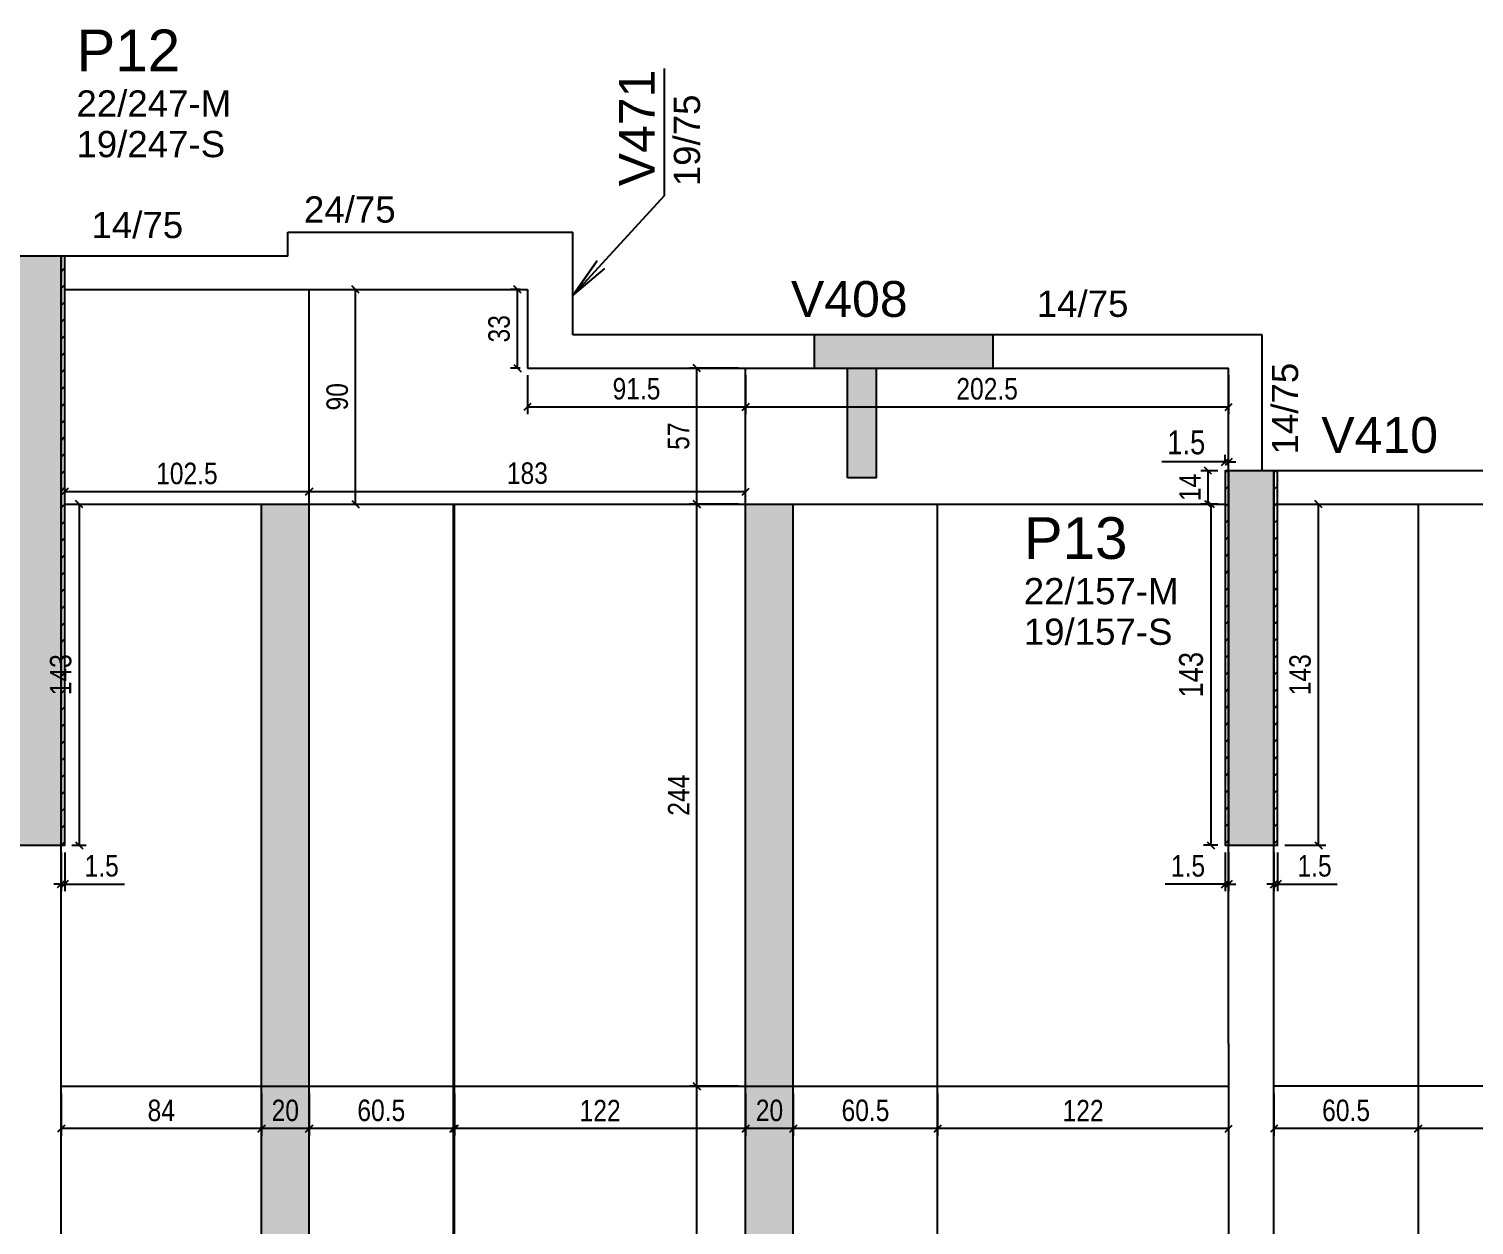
# Model space of a CAD drawing. Extents: x 4150 to 8661, y -614 to 3008.
# Drawn here: x 5872 to 6478, y 1717 to 2219 of the extents above; entities that cross this region are included whole.
import ezdxf

# ---------------------------------------------------------------- set-up
doc = ezdxf.new("R2010")
doc.units = 0
doc.header["$PDMODE"] = 34
for name, color, linetype in [('COTA', 241, 'Continuous'), ('MTH-COTAS7', 31, 'Continuous'), ('MTH-DIM-PILAR', 3, 'Continuous'), ('MTH-DIM-VIGA', 3, 'Continuous'), ('MTH-FACE-VIGA', 7, 'Continuous'), ('MTH-LINHA-SEÇÃO', 16, 'Continuous'), ('MTH-PILAR-SEGUE', 5, 'Continuous'), ('MTH-SOMBRA21', 150, 'Continuous'), ('MTH-SOMBRA25', 253, 'Continuous'), ('MTH-TIT1-PILAR', 5, 'Continuous'), ('MTH-TIT1-VIGA', 5, 'Continuous'), ('Painéis', 200, 'Continuous')]:
    doc.layers.add(name, color=color, linetype=linetype)
doc.layers.add('Hachura', color=251, linetype='Continuous', lineweight=9)
doc.styles.add('COTA TECNICA', font='techl___.ttf', dxfattribs={"height": 10})
doc.styles.add('COTA TECNICA-50', font='techl___.ttf', dxfattribs={"height": 9})
doc.styles.add('TQS_ARIAL', font='arial.ttf')
doc.dimstyles.new('COTA PAINEL-50', dxfattribs={"dimtxt": 9, "dimasz": 3, "dimexe": 3, "dimexo": 3, "dimgap": 3, "dimtad": 1, "dimdec": 1, "dimzin": 12, "dimdsep": 46, "dimtxsty": 'COTA TECNICA-50', "dimblk1": 'OBLIQUE', "dimblk2": 'OBLIQUE', "dimsah": 1, "dimcen": 0.9, "dimclrd": 4, "dimclre": 4, "dimclrt": 240, "dimadec": 1, "dimazin": 3, "dimtfac": 1, "dimtdec": 1, "dimtmove": 0, "dimatfit": 3, "dimfxl": 1, "dimtolj": 1, "dimtzin": 12, "dimarcsym": 0})
doc.dimstyles.new('PAINEL', dxfattribs={"dimtxt": 10, "dimasz": 3, "dimexe": 3, "dimexo": 3, "dimgap": 3, "dimtad": 1, "dimdec": 1, "dimzin": 12, "dimdsep": 46, "dimtxsty": 'COTA TECNICA', "dimblk1": 'OBLIQUE', "dimblk2": 'OBLIQUE', "dimsah": 1, "dimcen": 0.9, "dimclrd": 4, "dimclre": 4, "dimclrt": 240, "dimadec": 1, "dimazin": 3, "dimtfac": 1, "dimtdec": 1, "dimtmove": 0, "dimatfit": 3, "dimfxl": 1, "dimtolj": 1, "dimtzin": 12, "dimarcsym": 0})

# ---------------------------------------------------------------- blocks, each defined once
blk = doc.blocks.new('_Oblique')
at = {"color": 0, "linetype": 'ByBlock', "lineweight": -2}
blk.add_line((-0.5, -0.5), (0.5, 0.5), dxfattribs=at)
blk = doc.blocks.new('*D70')
at = {"layer": 'COTA', "color": 4, "lineweight": -2, "transparency": 16777216}
for p, q in [((6253.35, 1772.37), (6253.35, 1754.63)), ((6375.35, 1772.37), (6375.35, 1754.63)), ((6375.35, 1757.63), (6253.35, 1757.63))]:
    blk.add_line(p, q, dxfattribs=at)
at = {"layer": 'Defpoints', "color": 0, "transparency": 16777216}
for p in [(6253.35, 1775.37), (6375.35, 1775.37), (6253.35, 1757.63)]:
    blk.add_point(p, dxfattribs=at)
at = {"layer": 'COTA', "color": 4, "lineweight": -2, "transparency": 16777216, "xscale": 3, "yscale": 3, "zscale": 3, "rotation": 180}
blk.add_blockref('_Oblique', (6253.35, 1757.63), dxfattribs=at)
at = {"layer": 'COTA', "color": 4, "lineweight": -2, "transparency": 16777216, "xscale": 3, "yscale": 3, "zscale": 3}
blk.add_blockref('_Oblique', (6375.35, 1757.63), dxfattribs=at)
at = {"layer": 'COTA', "color": 240, "transparency": 16777216, "insert": (6314.35, 1765.18), "char_height": 9, "attachment_point": 5, "style": 'COTA TECNICA-50'}
blk.add_mtext('\\A1;122', dxfattribs=at)
blk = doc.blocks.new('*D71')
at = {"layer": 'COTA', "color": 4, "lineweight": -2, "transparency": 16777216}
for p, q in [((6192.85, 1772.37), (6192.85, 1754.63)), ((6253.35, 1772.37), (6253.35, 1754.63)), ((6253.35, 1757.63), (6192.85, 1757.63))]:
    blk.add_line(p, q, dxfattribs=at)
at = {"layer": 'Defpoints', "color": 0, "transparency": 16777216}
for p in [(6192.85, 1775.37), (6253.35, 1775.37), (6192.85, 1757.63)]:
    blk.add_point(p, dxfattribs=at)
at = {"layer": 'COTA', "color": 4, "lineweight": -2, "transparency": 16777216, "xscale": 3, "yscale": 3, "zscale": 3, "rotation": 180}
blk.add_blockref('_Oblique', (6192.85, 1757.63), dxfattribs=at)
at = {"layer": 'COTA', "color": 4, "lineweight": -2, "transparency": 16777216, "xscale": 3, "yscale": 3, "zscale": 3}
blk.add_blockref('_Oblique', (6253.35, 1757.63), dxfattribs=at)
at = {"layer": 'COTA', "color": 240, "transparency": 16777216, "insert": (6223.1, 1765.23), "char_height": 9, "attachment_point": 5, "style": 'COTA TECNICA-50'}
blk.add_mtext('\\A1;60.5', dxfattribs=at)
blk = doc.blocks.new('*D72')
at = {"layer": 'COTA', "color": 4, "lineweight": -2, "transparency": 16777216}
for p, q in [((6172.85, 1772.37), (6172.85, 1754.63)), ((6192.85, 1772.37), (6192.85, 1754.63)), ((6192.85, 1757.63), (6172.85, 1757.63))]:
    blk.add_line(p, q, dxfattribs=at)
at = {"layer": 'Defpoints', "color": 0, "transparency": 16777216}
for p in [(6172.85, 1775.37), (6192.85, 1775.37), (6172.85, 1757.63)]:
    blk.add_point(p, dxfattribs=at)
at = {"layer": 'COTA', "color": 4, "lineweight": -2, "transparency": 16777216, "xscale": 3, "yscale": 3, "zscale": 3, "rotation": 180}
blk.add_blockref('_Oblique', (6172.85, 1757.63), dxfattribs=at)
at = {"layer": 'COTA', "color": 4, "lineweight": -2, "transparency": 16777216, "xscale": 3, "yscale": 3, "zscale": 3}
blk.add_blockref('_Oblique', (6192.85, 1757.63), dxfattribs=at)
at = {"layer": 'COTA', "color": 240, "transparency": 16777216, "insert": (6182.85, 1765.22), "char_height": 9, "attachment_point": 5, "style": 'COTA TECNICA-50'}
blk.add_mtext('\\A1;20', dxfattribs=at)
blk = doc.blocks.new('*D73')
at = {"layer": 'COTA', "color": 4, "lineweight": -2, "transparency": 16777216}
for p, q in [((6050.85, 1772.37), (6050.85, 1754.63)), ((6172.85, 1772.37), (6172.85, 1754.63)), ((6172.85, 1757.63), (6050.85, 1757.63))]:
    blk.add_line(p, q, dxfattribs=at)
at = {"layer": 'Defpoints', "color": 0, "transparency": 16777216}
for p in [(6050.85, 1775.37), (6172.85, 1775.37), (6050.85, 1757.63)]:
    blk.add_point(p, dxfattribs=at)
at = {"layer": 'COTA', "color": 4, "lineweight": -2, "transparency": 16777216, "xscale": 3, "yscale": 3, "zscale": 3, "rotation": 180}
blk.add_blockref('_Oblique', (6050.85, 1757.63), dxfattribs=at)
at = {"layer": 'COTA', "color": 4, "lineweight": -2, "transparency": 16777216, "xscale": 3, "yscale": 3, "zscale": 3}
blk.add_blockref('_Oblique', (6172.85, 1757.63), dxfattribs=at)
at = {"layer": 'COTA', "color": 240, "transparency": 16777216, "insert": (6111.85, 1765.18), "char_height": 9, "attachment_point": 5, "style": 'COTA TECNICA-50'}
blk.add_mtext('\\A1;122', dxfattribs=at)
blk = doc.blocks.new('*D74')
at = {"layer": 'COTA', "color": 4, "lineweight": -2, "transparency": 16777216}
for p, q in [((5989.85, 1772.37), (5989.85, 1754.63)), ((6050.35, 1772.37), (6050.35, 1754.63)), ((6050.35, 1757.63), (5989.85, 1757.63))]:
    blk.add_line(p, q, dxfattribs=at)
at = {"layer": 'Defpoints', "color": 0, "transparency": 16777216}
for p in [(5989.85, 1775.37), (6050.35, 1775.37), (5989.85, 1757.63)]:
    blk.add_point(p, dxfattribs=at)
at = {"layer": 'COTA', "color": 4, "lineweight": -2, "transparency": 16777216, "xscale": 3, "yscale": 3, "zscale": 3, "rotation": 180}
blk.add_blockref('_Oblique', (5989.85, 1757.63), dxfattribs=at)
at = {"layer": 'COTA', "color": 4, "lineweight": -2, "transparency": 16777216, "xscale": 3, "yscale": 3, "zscale": 3}
blk.add_blockref('_Oblique', (6050.35, 1757.63), dxfattribs=at)
at = {"layer": 'COTA', "color": 240, "transparency": 16777216, "insert": (6020.1, 1765.23), "char_height": 9, "attachment_point": 5, "style": 'COTA TECNICA-50'}
blk.add_mtext('\\A1;60.5', dxfattribs=at)
blk = doc.blocks.new('*D75')
at = {"layer": 'COTA', "color": 4, "lineweight": -2, "transparency": 16777216}
for p, q in [((5969.85, 1772.37), (5969.85, 1754.63)), ((5989.85, 1772.37), (5989.85, 1754.63)), ((5989.85, 1757.63), (5969.85, 1757.63))]:
    blk.add_line(p, q, dxfattribs=at)
at = {"layer": 'Defpoints', "color": 0, "transparency": 16777216}
for p in [(5969.85, 1775.37), (5989.85, 1775.37), (5969.85, 1757.63)]:
    blk.add_point(p, dxfattribs=at)
at = {"layer": 'COTA', "color": 4, "lineweight": -2, "transparency": 16777216, "xscale": 3, "yscale": 3, "zscale": 3, "rotation": 180}
blk.add_blockref('_Oblique', (5969.85, 1757.63), dxfattribs=at)
at = {"layer": 'COTA', "color": 4, "lineweight": -2, "transparency": 16777216, "xscale": 3, "yscale": 3, "zscale": 3}
blk.add_blockref('_Oblique', (5989.85, 1757.63), dxfattribs=at)
at = {"layer": 'COTA', "color": 240, "transparency": 16777216, "insert": (5979.85, 1765.22), "char_height": 9, "attachment_point": 5, "style": 'COTA TECNICA-50'}
blk.add_mtext('\\A1;20', dxfattribs=at)
blk = doc.blocks.new('*D76')
at = {"layer": 'COTA', "color": 4, "lineweight": -2, "transparency": 16777216}
for p, q in [((5885.85, 1772.37), (5885.85, 1754.63)), ((5969.85, 1772.37), (5969.85, 1754.63)), ((5969.85, 1757.63), (5885.85, 1757.63))]:
    blk.add_line(p, q, dxfattribs=at)
at = {"layer": 'Defpoints', "color": 0, "transparency": 16777216}
for p in [(5885.85, 1775.37), (5969.85, 1775.37), (5885.85, 1757.63)]:
    blk.add_point(p, dxfattribs=at)
at = {"layer": 'COTA', "color": 4, "lineweight": -2, "transparency": 16777216, "xscale": 3, "yscale": 3, "zscale": 3, "rotation": 180}
blk.add_blockref('_Oblique', (5885.85, 1757.63), dxfattribs=at)
at = {"layer": 'COTA', "color": 4, "lineweight": -2, "transparency": 16777216, "xscale": 3, "yscale": 3, "zscale": 3}
blk.add_blockref('_Oblique', (5969.85, 1757.63), dxfattribs=at)
at = {"layer": 'COTA', "color": 240, "transparency": 16777216, "insert": (5927.85, 1765.21), "char_height": 9, "attachment_point": 5, "style": 'COTA TECNICA-50'}
blk.add_mtext('\\A1;84', dxfattribs=at)
blk = doc.blocks.new('*D77')
at = {"layer": 'COTA', "color": 4, "lineweight": -2, "transparency": 16777216}
for p, q in [((6081.35, 2073.37), (6081.35, 2057.06)), ((6172.85, 2073.37), (6172.85, 2057.06)), ((6172.85, 2060.06), (6081.35, 2060.06))]:
    blk.add_line(p, q, dxfattribs=at)
at = {"layer": 'Defpoints', "color": 0, "transparency": 16777216}
for p in [(6081.35, 2076.37), (6172.85, 2076.37), (6081.35, 2060.06)]:
    blk.add_point(p, dxfattribs=at)
at = {"layer": 'COTA', "color": 4, "lineweight": -2, "transparency": 16777216, "xscale": 3, "yscale": 3, "zscale": 3, "rotation": 180}
blk.add_blockref('_Oblique', (6081.35, 2060.06), dxfattribs=at)
at = {"layer": 'COTA', "color": 4, "lineweight": -2, "transparency": 16777216, "xscale": 3, "yscale": 3, "zscale": 3}
blk.add_blockref('_Oblique', (6172.85, 2060.06), dxfattribs=at)
at = {"layer": 'COTA', "color": 240, "transparency": 16777216, "insert": (6127.1, 2067.69), "char_height": 9, "attachment_point": 5, "style": 'COTA TECNICA-50'}
blk.add_mtext('\\A1;91.5', dxfattribs=at)
blk = doc.blocks.new('*D78')
at = {"layer": 'COTA', "color": 4, "lineweight": -2, "transparency": 16777216}
for p, q in [((6078.35, 2109.37), (6074.21, 2109.37)), ((6077.21, 2076.37), (6077.21, 2109.37)), ((6078.35, 2076.37), (6074.21, 2076.37))]:
    blk.add_line(p, q, dxfattribs=at)
at = {"layer": 'Defpoints', "color": 0, "transparency": 16777216}
for p in [(6077.21, 2109.37), (6081.35, 2109.37), (6081.35, 2076.37)]:
    blk.add_point(p, dxfattribs=at)
at = {"layer": 'COTA', "color": 4, "lineweight": -2, "transparency": 16777216, "xscale": 3, "yscale": 3, "zscale": 3}
for p, rotation in [((6077.21, 2109.37), 90), ((6077.21, 2076.37), 270)]:
    blk.add_blockref('_Oblique', p, dxfattribs=dict(at, rotation=rotation))
at = {"layer": 'COTA', "color": 240, "transparency": 16777216, "insert": (6069.52, 2092.87), "char_height": 9, "attachment_point": 5, "rotation": 90, "style": 'COTA TECNICA-50'}
blk.add_mtext('\\A1;33', dxfattribs=at)
blk = doc.blocks.new('*D79')
at = {"layer": 'COTA', "color": 4, "lineweight": -2, "transparency": 16777216}
for p, q in [((6172.85, 2073.37), (6172.85, 2057.06)), ((6375.35, 2073.37), (6375.35, 2057.06)), ((6375.35, 2060.06), (6172.85, 2060.06))]:
    blk.add_line(p, q, dxfattribs=at)
at = {"layer": 'Defpoints', "color": 0, "transparency": 16777216}
for p in [(6172.85, 2076.37), (6375.35, 2076.37), (6172.85, 2060.06)]:
    blk.add_point(p, dxfattribs=at)
at = {"layer": 'COTA', "color": 4, "lineweight": -2, "transparency": 16777216, "xscale": 3, "yscale": 3, "zscale": 3, "rotation": 180}
blk.add_blockref('_Oblique', (6172.85, 2060.06), dxfattribs=at)
at = {"layer": 'COTA', "color": 4, "lineweight": -2, "transparency": 16777216, "xscale": 3, "yscale": 3, "zscale": 3}
blk.add_blockref('_Oblique', (6375.35, 2060.06), dxfattribs=at)
at = {"layer": 'COTA', "color": 240, "transparency": 16777216, "insert": (6274.1, 2067.66), "char_height": 9, "attachment_point": 5, "style": 'COTA TECNICA-50'}
blk.add_mtext('\\A1;202.5', dxfattribs=at)
blk = doc.blocks.new('*D82')
at = {"layer": 'COTA', "color": 4, "lineweight": -2, "transparency": 16777216}
for p, q in [((6169.85, 1775.37), (6149.37, 1775.37)), ((6152.37, 1531.37), (6152.37, 1775.37)), ((6153.29, 1531.37), (6149.37, 1531.37))]:
    blk.add_line(p, q, dxfattribs=at)
at = {"layer": 'Defpoints', "color": 0, "transparency": 16777216}
for p in [(6152.37, 1775.37), (6172.85, 1775.37), (6156.29, 1531.37)]:
    blk.add_point(p, dxfattribs=at)
at = {"layer": 'COTA', "color": 4, "lineweight": -2, "transparency": 16777216, "xscale": 3, "yscale": 3, "zscale": 3}
for p, rotation in [((6152.37, 1775.37), 90), ((6152.37, 1531.37), 270)]:
    blk.add_blockref('_Oblique', p, dxfattribs=dict(at, rotation=rotation))
at = {"layer": 'COTA', "color": 240, "transparency": 16777216, "insert": (6144.8, 1653.37), "char_height": 9, "attachment_point": 5, "rotation": 90, "style": 'COTA TECNICA-50'}
blk.add_mtext('\\A1;244', dxfattribs=at)
blk = doc.blocks.new('*D83')
at = {"layer": 'COTA', "color": 4, "lineweight": -2, "transparency": 16777216}
for p, q in [((6169.85, 2019.37), (6149.37, 2019.37)), ((6152.37, 1775.37), (6152.37, 2019.37)), ((6169.85, 1775.37), (6149.37, 1775.37))]:
    blk.add_line(p, q, dxfattribs=at)
at = {"layer": 'Defpoints', "color": 0, "transparency": 16777216}
for p in [(6152.37, 2019.37), (6172.85, 2019.37), (6172.85, 1775.37)]:
    blk.add_point(p, dxfattribs=at)
at = {"layer": 'COTA', "color": 4, "lineweight": -2, "transparency": 16777216, "xscale": 3, "yscale": 3, "zscale": 3}
for p, rotation in [((6152.37, 2019.37), 90), ((6152.37, 1775.37), 270)]:
    blk.add_blockref('_Oblique', p, dxfattribs=dict(at, rotation=rotation))
at = {"layer": 'COTA', "color": 240, "transparency": 16777216, "insert": (6144.8, 1897.37), "char_height": 9, "attachment_point": 5, "rotation": 90, "style": 'COTA TECNICA-50'}
blk.add_mtext('\\A1;244', dxfattribs=at)
blk = doc.blocks.new('*D84')
at = {"layer": 'COTA', "color": 4, "lineweight": -2, "transparency": 16777216}
for p, q in [((6169.85, 2076.37), (6149.37, 2076.37)), ((6152.37, 2019.37), (6152.37, 2076.37)), ((6169.85, 2019.37), (6149.37, 2019.37))]:
    blk.add_line(p, q, dxfattribs=at)
at = {"layer": 'Defpoints', "color": 0, "transparency": 16777216}
for p in [(6152.37, 2076.37), (6172.85, 2076.37), (6172.85, 2019.37)]:
    blk.add_point(p, dxfattribs=at)
at = {"layer": 'COTA', "color": 4, "lineweight": -2, "transparency": 16777216, "xscale": 3, "yscale": 3, "zscale": 3}
for p, rotation in [((6152.37, 2076.37), 90), ((6152.37, 2019.37), 270)]:
    blk.add_blockref('_Oblique', p, dxfattribs=dict(at, rotation=rotation))
at = {"layer": 'COTA', "color": 240, "transparency": 16777216, "insert": (6144.77, 2047.87), "char_height": 9, "attachment_point": 5, "rotation": 90, "style": 'COTA TECNICA-50'}
blk.add_mtext('\\A1;57', dxfattribs=at)
blk = doc.blocks.new('*D91')
at = {"layer": 'COTA', "color": 4, "lineweight": -2, "transparency": 16777216}
for p, q in [((5890.35, 2019.37), (5896.41, 2019.37)), ((5893.41, 2019.37), (5893.41, 1876.37)), ((5890.35, 1876.37), (5896.41, 1876.37))]:
    blk.add_line(p, q, dxfattribs=at)
at = {"layer": 'Defpoints', "color": 0, "transparency": 16777216}
for p in [(5887.35, 2019.37), (5887.35, 1876.37), (5893.41, 1876.37)]:
    blk.add_point(p, dxfattribs=at)
at = {"layer": 'COTA', "color": 4, "lineweight": -2, "transparency": 16777216, "xscale": 3, "yscale": 3, "zscale": 3}
for p, rotation in [((5893.41, 2019.37), 90), ((5893.41, 1876.37), 270)]:
    blk.add_blockref('_Oblique', p, dxfattribs=dict(at, rotation=rotation))
at = {"layer": 'COTA', "color": 240, "transparency": 16777216, "insert": (5885.71, 1947.87), "char_height": 9, "attachment_point": 5, "rotation": 90, "style": 'COTA TECNICA-50'}
blk.add_mtext('\\A1;143', dxfattribs=at)
blk = doc.blocks.new('*D92')
at = {"layer": 'COTA', "color": 4, "lineweight": -2, "transparency": 16777216}
for p, q in [((5885.85, 1873.37), (5885.85, 1857.14)), ((5887.35, 1873.37), (5887.35, 1857.14)), ((5885.85, 1860.14), (5882.85, 1860.14)), ((5885.85, 1860.14), (5887.35, 1860.14)), ((5887.35, 1860.14), (5912.41, 1860.14))]:
    blk.add_line(p, q, dxfattribs=at)
at = {"layer": 'Defpoints', "color": 0, "transparency": 16777216}
for p in [(5885.85, 1876.37), (5887.35, 1876.37), (5887.35, 1860.14)]:
    blk.add_point(p, dxfattribs=at)
at = {"layer": 'COTA', "color": 4, "lineweight": -2, "transparency": 16777216, "xscale": 3, "yscale": 3, "zscale": 3}
blk.add_blockref('_Oblique', (5885.85, 1860.14), dxfattribs=at)
at = {"layer": 'COTA', "color": 4, "lineweight": -2, "transparency": 16777216, "xscale": 3, "yscale": 3, "zscale": 3, "rotation": 180}
blk.add_blockref('_Oblique', (5887.35, 1860.14), dxfattribs=at)
at = {"layer": 'COTA', "color": 240, "transparency": 16777216, "insert": (5902.88, 1867.74), "char_height": 9, "attachment_point": 5, "style": 'COTA TECNICA-50'}
blk.add_mtext('\\A1;1.5', dxfattribs=at)
blk = doc.blocks.new('*D93')
at = {"layer": 'COTA', "color": 4, "lineweight": -2, "transparency": 16777216}
for p, q in [((6370.85, 2033.37), (6363.72, 2033.37)), ((6366.72, 2019.37), (6366.72, 2033.37)), ((6370.85, 2019.37), (6363.72, 2019.37))]:
    blk.add_line(p, q, dxfattribs=at)
at = {"layer": 'Defpoints', "color": 0, "transparency": 16777216}
for p in [(6366.72, 2033.37), (6373.85, 2033.37), (6373.85, 2019.37)]:
    blk.add_point(p, dxfattribs=at)
at = {"layer": 'COTA', "color": 4, "lineweight": -2, "transparency": 16777216, "xscale": 3, "yscale": 3, "zscale": 3}
for p, rotation in [((6366.72, 2033.37), 90), ((6366.72, 2019.37), 270)]:
    blk.add_blockref('_Oblique', p, dxfattribs=dict(at, rotation=rotation))
at = {"layer": 'COTA', "color": 240, "transparency": 16777216, "insert": (6359.15, 2026.37), "char_height": 9, "attachment_point": 5, "rotation": 90, "style": 'COTA TECNICA-50'}
blk.add_mtext('\\A1;14', dxfattribs=at)
blk = doc.blocks.new('*D94')
at = {"layer": 'COTA', "color": 4, "lineweight": -2, "transparency": 16777216}
for p, q in [((6373.85, 1873.37), (6373.85, 1857.11)), ((6375.35, 1873.37), (6375.35, 1857.11)), ((6373.85, 1860.11), (6348.8, 1860.11)), ((6375.35, 1860.11), (6373.85, 1860.11)), ((6375.35, 1860.11), (6378.35, 1860.11))]:
    blk.add_line(p, q, dxfattribs=at)
at = {"layer": 'Defpoints', "color": 0, "transparency": 16777216}
for p in [(6373.85, 1876.37), (6375.35, 1876.37), (6373.85, 1860.11)]:
    blk.add_point(p, dxfattribs=at)
at = {"layer": 'COTA', "color": 4, "lineweight": -2, "transparency": 16777216, "xscale": 3, "yscale": 3, "zscale": 3}
blk.add_blockref('_Oblique', (6373.85, 1860.11), dxfattribs=at)
at = {"layer": 'COTA', "color": 4, "lineweight": -2, "transparency": 16777216, "xscale": 3, "yscale": 3, "zscale": 3, "rotation": 180}
blk.add_blockref('_Oblique', (6375.35, 1860.11), dxfattribs=at)
at = {"layer": 'COTA', "color": 240, "transparency": 16777216, "insert": (6358.33, 1867.71), "char_height": 9, "attachment_point": 5, "style": 'COTA TECNICA-50'}
blk.add_mtext('\\A1;1.5', dxfattribs=at)
blk = doc.blocks.new('*D95')
at = {"layer": 'COTA', "color": 4, "lineweight": -2, "transparency": 16777216}
for p, q in [((5989.85, 2022.37), (5989.85, 2027.58)), ((6172.85, 2024.58), (5989.85, 2024.58)), ((6172.85, 2022.37), (6172.85, 2027.58))]:
    blk.add_line(p, q, dxfattribs=at)
at = {"layer": 'Defpoints', "color": 0, "transparency": 16777216}
for p in [(5989.85, 2024.58), (5989.85, 2019.37), (6172.85, 2019.37)]:
    blk.add_point(p, dxfattribs=at)
at = {"layer": 'COTA', "color": 4, "lineweight": -2, "transparency": 16777216, "xscale": 3, "yscale": 3, "zscale": 3, "rotation": 180}
blk.add_blockref('_Oblique', (5989.85, 2024.58), dxfattribs=at)
at = {"layer": 'COTA', "color": 4, "lineweight": -2, "transparency": 16777216, "xscale": 3, "yscale": 3, "zscale": 3}
blk.add_blockref('_Oblique', (6172.85, 2024.58), dxfattribs=at)
at = {"layer": 'COTA', "color": 240, "transparency": 16777216, "insert": (6081.35, 2032.3), "char_height": 9, "attachment_point": 5, "style": 'COTA TECNICA-50'}
blk.add_mtext('\\A1;183', dxfattribs=at)
blk = doc.blocks.new('*D96')
at = {"layer": 'COTA', "color": 4, "lineweight": -2, "transparency": 16777216}
for p, q in [((5887.35, 2022.37), (5887.35, 2027.58)), ((5989.85, 2024.58), (5887.35, 2024.58)), ((5989.85, 2022.37), (5989.85, 2027.58))]:
    blk.add_line(p, q, dxfattribs=at)
at = {"layer": 'Defpoints', "color": 0, "transparency": 16777216}
for p in [(5887.35, 2024.58), (5887.35, 2019.37), (5989.85, 2019.37)]:
    blk.add_point(p, dxfattribs=at)
at = {"layer": 'COTA', "color": 4, "lineweight": -2, "transparency": 16777216, "xscale": 3, "yscale": 3, "zscale": 3, "rotation": 180}
blk.add_blockref('_Oblique', (5887.35, 2024.58), dxfattribs=at)
at = {"layer": 'COTA', "color": 4, "lineweight": -2, "transparency": 16777216, "xscale": 3, "yscale": 3, "zscale": 3}
blk.add_blockref('_Oblique', (5989.85, 2024.58), dxfattribs=at)
at = {"layer": 'COTA', "color": 240, "transparency": 16777216, "insert": (5938.6, 2032.18), "char_height": 9, "attachment_point": 5, "style": 'COTA TECNICA-50'}
blk.add_mtext('\\A1;102.5', dxfattribs=at)
blk = doc.blocks.new('*D97')
at = {"layer": 'COTA', "color": 4, "lineweight": -2, "transparency": 16777216}
for p, q in [((5992.85, 2109.37), (6012.28, 2109.37)), ((6009.28, 2019.37), (6009.28, 2109.37)), ((5992.85, 2019.37), (6012.28, 2019.37))]:
    blk.add_line(p, q, dxfattribs=at)
at = {"layer": 'Defpoints', "color": 0, "transparency": 16777216}
for p in [(5989.85, 2109.37), (6009.28, 2109.37), (5989.85, 2019.37)]:
    blk.add_point(p, dxfattribs=at)
at = {"layer": 'COTA', "color": 4, "lineweight": -2, "transparency": 16777216, "xscale": 3, "yscale": 3, "zscale": 3}
for p, rotation in [((6009.28, 2109.37), 90), ((6009.28, 2019.37), 270)]:
    blk.add_blockref('_Oblique', p, dxfattribs=dict(at, rotation=rotation))
at = {"layer": 'COTA', "color": 240, "transparency": 16777216, "insert": (6001.66, 2064.37), "char_height": 9, "attachment_point": 5, "rotation": 90, "style": 'COTA TECNICA-50'}
blk.add_mtext('\\A1;90', dxfattribs=at)
blk = doc.blocks.new('*D98')
at = {"layer": 'COTA', "color": 4, "lineweight": -2, "transparency": 16777216}
for p, q in [((6373.85, 2037.07), (6347.35, 2037.07)), ((6373.85, 2036.37), (6373.85, 2040.07)), ((6375.35, 2037.07), (6373.85, 2037.07)), ((6375.35, 2036.37), (6375.35, 2040.07)), ((6375.35, 2037.07), (6378.35, 2037.07))]:
    blk.add_line(p, q, dxfattribs=at)
at = {"layer": 'Defpoints', "color": 0, "transparency": 16777216}
for p in [(6373.85, 2037.07), (6373.85, 2033.37), (6375.35, 2033.37)]:
    blk.add_point(p, dxfattribs=at)
at = {"layer": 'COTA', "color": 4, "lineweight": -2, "transparency": 16777216, "xscale": 3, "yscale": 3, "zscale": 3}
blk.add_blockref('_Oblique', (6373.85, 2037.07), dxfattribs=at)
at = {"layer": 'COTA', "color": 4, "lineweight": -2, "transparency": 16777216, "xscale": 3, "yscale": 3, "zscale": 3, "rotation": 180}
blk.add_blockref('_Oblique', (6375.35, 2037.07), dxfattribs=at)
at = {"layer": 'COTA', "color": 240, "transparency": 16777216, "insert": (6357.6, 2045.18), "char_height": 10, "attachment_point": 5, "style": 'COTA TECNICA'}
blk.add_mtext('\\A1;1.5', dxfattribs=at)
blk = doc.blocks.new('*D103')
at = {"layer": 'COTA', "color": 4, "lineweight": -2, "transparency": 16777216}
for p, q in [((6454.85, 1772.37), (6454.85, 1754.63)), ((6576.85, 1772.37), (6576.85, 1754.63)), ((6576.85, 1757.63), (6454.85, 1757.63))]:
    blk.add_line(p, q, dxfattribs=at)
at = {"layer": 'Defpoints', "color": 0, "transparency": 16777216}
for p in [(6454.85, 1775.37), (6576.85, 1775.37), (6454.85, 1757.63)]:
    blk.add_point(p, dxfattribs=at)
at = {"layer": 'COTA', "color": 4, "lineweight": -2, "transparency": 16777216, "xscale": 3, "yscale": 3, "zscale": 3, "rotation": 180}
blk.add_blockref('_Oblique', (6454.85, 1757.63), dxfattribs=at)
at = {"layer": 'COTA', "color": 4, "lineweight": -2, "transparency": 16777216, "xscale": 3, "yscale": 3, "zscale": 3}
blk.add_blockref('_Oblique', (6576.85, 1757.63), dxfattribs=at)
at = {"layer": 'COTA', "color": 240, "transparency": 16777216, "insert": (6515.85, 1765.18), "char_height": 9, "attachment_point": 5, "style": 'COTA TECNICA-50'}
blk.add_mtext('\\A1;122', dxfattribs=at)
blk = doc.blocks.new('*D104')
at = {"layer": 'COTA', "color": 4, "lineweight": -2, "transparency": 16777216}
for p, q in [((6394.35, 1772.37), (6394.35, 1754.63)), ((6454.85, 1772.37), (6454.85, 1754.63)), ((6454.85, 1757.63), (6394.35, 1757.63))]:
    blk.add_line(p, q, dxfattribs=at)
at = {"layer": 'Defpoints', "color": 0, "transparency": 16777216}
for p in [(6394.35, 1775.37), (6454.85, 1775.37), (6394.35, 1757.63)]:
    blk.add_point(p, dxfattribs=at)
at = {"layer": 'COTA', "color": 4, "lineweight": -2, "transparency": 16777216, "xscale": 3, "yscale": 3, "zscale": 3, "rotation": 180}
blk.add_blockref('_Oblique', (6394.35, 1757.63), dxfattribs=at)
at = {"layer": 'COTA', "color": 4, "lineweight": -2, "transparency": 16777216, "xscale": 3, "yscale": 3, "zscale": 3}
blk.add_blockref('_Oblique', (6454.85, 1757.63), dxfattribs=at)
at = {"layer": 'COTA', "color": 240, "transparency": 16777216, "insert": (6424.6, 1765.23), "char_height": 9, "attachment_point": 5, "style": 'COTA TECNICA-50'}
blk.add_mtext('\\A1;60.5', dxfattribs=at)
blk = doc.blocks.new('*D109')
at = {"layer": 'COTA', "color": 4, "lineweight": -2, "transparency": 16777216}
for p, q in [((6398.85, 2019.37), (6416.04, 2019.37)), ((6413.04, 1876.37), (6413.04, 2019.37)), ((6398.85, 1876.37), (6416.04, 1876.37))]:
    blk.add_line(p, q, dxfattribs=at)
at = {"layer": 'Defpoints', "color": 0, "transparency": 16777216}
for p in [(6395.85, 2019.37), (6413.04, 2019.37), (6395.85, 1876.37)]:
    blk.add_point(p, dxfattribs=at)
at = {"layer": 'COTA', "color": 4, "lineweight": -2, "transparency": 16777216, "xscale": 3, "yscale": 3, "zscale": 3}
for p, rotation in [((6413.04, 2019.37), 90), ((6413.04, 1876.37), 270)]:
    blk.add_blockref('_Oblique', p, dxfattribs=dict(at, rotation=rotation))
at = {"layer": 'COTA', "color": 240, "transparency": 16777216, "insert": (6405.35, 1947.87), "char_height": 9, "attachment_point": 5, "rotation": 90, "style": 'COTA TECNICA-50'}
blk.add_mtext('\\A1;143', dxfattribs=at)
blk = doc.blocks.new('*D110')
at = {"layer": 'COTA', "color": 4, "lineweight": -2, "transparency": 16777216}
for p, q in [((6394.35, 1873.37), (6394.35, 1857.11)), ((6395.85, 1873.37), (6395.85, 1857.11)), ((6394.35, 1860.11), (6391.35, 1860.11)), ((6394.35, 1860.11), (6395.85, 1860.11)), ((6395.85, 1860.11), (6420.91, 1860.11))]:
    blk.add_line(p, q, dxfattribs=at)
at = {"layer": 'Defpoints', "color": 0, "transparency": 16777216}
for p in [(6394.35, 1876.37), (6395.85, 1876.37), (6395.85, 1860.11)]:
    blk.add_point(p, dxfattribs=at)
at = {"layer": 'COTA', "color": 4, "lineweight": -2, "transparency": 16777216, "xscale": 3, "yscale": 3, "zscale": 3}
blk.add_blockref('_Oblique', (6394.35, 1860.11), dxfattribs=at)
at = {"layer": 'COTA', "color": 4, "lineweight": -2, "transparency": 16777216, "xscale": 3, "yscale": 3, "zscale": 3, "rotation": 180}
blk.add_blockref('_Oblique', (6395.85, 1860.11), dxfattribs=at)
at = {"layer": 'COTA', "color": 240, "transparency": 16777216, "insert": (6411.38, 1867.71), "char_height": 9, "attachment_point": 5, "style": 'COTA TECNICA-50'}
blk.add_mtext('\\A1;1.5', dxfattribs=at)
blk = doc.blocks.new('*D119')
at = {"layer": 'COTA', "color": 4, "lineweight": -2, "transparency": 16777216}
for p, q in [((6370.85, 2019.37), (6364.87, 2019.37)), ((6367.87, 2019.37), (6367.87, 1876.37)), ((6370.85, 1876.37), (6364.87, 1876.37))]:
    blk.add_line(p, q, dxfattribs=at)
at = {"layer": 'Defpoints', "color": 0, "transparency": 16777216}
for p in [(6373.85, 2019.37), (6367.87, 1876.37), (6373.85, 1876.37)]:
    blk.add_point(p, dxfattribs=at)
at = {"layer": 'COTA', "color": 4, "lineweight": -2, "transparency": 16777216, "xscale": 3, "yscale": 3, "zscale": 3}
for p, rotation in [((6367.87, 2019.37), 90), ((6367.87, 1876.37), 270)]:
    blk.add_blockref('_Oblique', p, dxfattribs=dict(at, rotation=rotation))
at = {"layer": 'COTA', "color": 240, "transparency": 16777216, "insert": (6359.65, 1947.87), "char_height": 10, "attachment_point": 5, "rotation": 90, "style": 'COTA TECNICA'}
blk.add_mtext('\\A1;143', dxfattribs=at)

msp = doc.modelspace()

# ---------------------------------------------------------------- hatches: boundary and pattern name
at = {"layer": 'Hachura'}
h = msp.add_hatch(color=256, dxfattribs=at)
h.dxf.hatch_style = 1
h.paths.add_polyline_path([(6172.85, 1531.37), (6192.85, 1531.37), (6192.85, 1287.37), (6172.85, 1287.37)])
h.paths.add_polyline_path([(6172.85, 1775.37), (6192.85, 1775.37), (6192.85, 1531.37), (6172.85, 1531.37)])
h.paths.add_polyline_path([(6172.85, 2019.37), (6192.85, 2019.37), (6192.85, 1775.37), (6172.85, 1775.37)])
h.paths.add_polyline_path([(5969.85, 2019.37), (5989.85, 2019.37), (5989.85, 1775.37), (5969.85, 1775.37)])
h.paths.add_polyline_path([(5969.85, 1775.37), (5989.85, 1775.37), (5989.85, 1531.37), (5969.85, 1531.37)])
h.paths.add_polyline_path([(5969.85, 1531.37), (5989.85, 1531.37), (5989.85, 1287.37), (5969.85, 1287.37)])

# ---------------------------------------------------------------- linework, layer by layer
at = {"layer": 'MTH-COTAS7', "linetype": 'Continuous'}
msp.add_lwpolyline([(6138.74, 2201.98), (6138.74, 2148.65), (6100.35, 2106.87), (6110.41, 2121.19), (6100.35, 2106.87), (6113.78, 2118.1)], dxfattribs=at)
at = {"layer": 'MTH-FACE-VIGA', "linetype": 'Continuous'}
for p, q in [((5980.85, 2123.37), (5980.85, 2133.37)), ((5980.85, 2133.37), (6100.35, 2133.37)), ((6100.35, 2090.37), (6100.35, 2133.37)), ((5980.85, 2123.37), (5885.85, 2123.37)), ((5885.85, 2116.78), (5887.32, 2118.25)), ((5887.32, 2118.25), (5887.35, 2118.28)), ((5885.85, 2109.71), (5887.28, 2111.14)), ((5887.28, 2111.14), (5887.35, 2111.21)), ((5887.35, 2109.37), (6045.35, 2109.37)), ((6045.35, 2109.37), (6081.35, 2109.37)), ((6081.35, 2109.37), (6081.35, 2090.37)), ((5885.85, 2102.64), (5887.24, 2104.02)), ((5887.24, 2104.02), (5887.35, 2104.14)), ((5885.85, 2095.57), (5887.19, 2096.91)), ((5887.19, 2096.91), (5887.35, 2097.07)), ((5885.85, 2088.5), (5887.15, 2089.8)), ((5887.15, 2089.8), (5887.35, 2090)), ((6081.35, 2090.37), (6081.35, 2076.37)), ((6389.35, 2090.37), (6100.35, 2090.37)), ((6389.35, 2033.37), (6389.35, 2090.37)), ((5885.85, 2081.43), (5887.11, 2082.68)), ((5887.11, 2082.68), (5887.35, 2082.93)), ((5885.85, 2074.36), (5887.06, 2075.57)), ((5887.06, 2075.57), (5887.35, 2075.86)), ((6081.35, 2076.37), (6100.35, 2076.37)), ((6100.35, 2076.37), (6375.35, 2076.37)), ((6375.35, 2033.37), (6375.35, 2076.37)), ((5885.85, 2067.29), (5887.02, 2068.45)), ((5887.02, 2068.45), (5887.35, 2068.79)), ((5885.85, 2060.22), (5886.98, 2061.34)), ((5886.98, 2061.34), (5887.35, 2061.72)), ((5885.85, 2053.14), (5886.93, 2054.22)), ((5886.93, 2054.22), (5887.35, 2054.64)), ((5885.85, 2046.07), (5886.89, 2047.11)), ((5886.89, 2047.11), (5887.35, 2047.57)), ((5885.85, 2039), (5886.85, 2040)), ((5886.85, 2040), (5887.35, 2040.5)), ((5885.85, 2031.93), (5886.81, 2032.88)), ((5886.81, 2032.88), (5887.35, 2033.43)), ((6373.85, 2032.55), (6374.68, 2033.37)), ((6394.35, 2032.55), (6395.18, 2033.37)), ((6877.85, 2033.37), (6394.35, 2033.37)), ((5885.85, 2024.86), (5886.76, 2025.77)), ((5886.76, 2025.77), (5887.35, 2026.36)), ((6373.85, 2025.48), (6375.29, 2026.92)), ((6375.29, 2026.92), (6375.35, 2026.98)), ((6394.35, 2025.48), (6395.79, 2026.92)), ((6395.79, 2026.92), (6395.85, 2026.98)), ((5885.85, 2017.79), (5886.72, 2018.65)), ((5886.72, 2018.65), (5887.35, 2019.29)), ((6373.85, 2018.41), (6375.23, 2019.78)), ((6375.23, 2019.78), (6375.35, 2019.91)), ((6394.35, 2018.41), (6395.73, 2019.78)), ((6394.35, 2019.37), (6877.85, 2019.37)), ((6395.73, 2019.78), (6395.85, 2019.91)), ((5886.68, 2011.54), (5887.35, 2012.22)), ((6373.85, 2011.34), (6375.16, 2012.64)), ((6375.16, 2012.64), (6375.35, 2012.84)), ((6394.35, 2011.34), (6395.66, 2012.64)), ((6395.66, 2012.64), (6395.85, 2012.84)), ((5885.85, 2010.72), (5886.68, 2011.54)), ((6375.09, 2005.5), (6375.35, 2005.76)), ((6395.59, 2005.5), (6395.85, 2005.76)), ((5885.85, 2003.65), (5886.63, 2004.42)), ((5886.63, 2004.42), (5887.35, 2005.15)), ((6373.85, 2004.26), (6375.09, 2005.5)), ((6394.35, 2004.26), (6395.59, 2005.5)), ((5885.85, 1996.58), (5886.59, 1997.31)), ((5886.59, 1997.31), (5887.35, 1998.08)), ((6373.85, 1997.19), (6375.02, 1998.36)), ((6375.02, 1998.36), (6375.35, 1998.69)), ((6394.35, 1997.19), (6395.52, 1998.36)), ((6395.52, 1998.36), (6395.85, 1998.69)), ((5885.85, 1989.51), (5886.55, 1990.2)), ((5886.55, 1990.2), (5887.35, 1991.01)), ((6373.85, 1990.12), (6374.95, 1991.22)), ((6374.95, 1991.22), (6375.35, 1991.62)), ((6394.35, 1990.12), (6395.45, 1991.22)), ((6395.45, 1991.22), (6395.85, 1991.62)), ((5885.85, 1982.43), (5886.5, 1983.08)), ((5886.5, 1983.08), (5887.35, 1983.93)), ((6373.85, 1983.05), (6374.88, 1984.08)), ((6374.88, 1984.08), (6375.35, 1984.55)), ((6394.35, 1983.05), (6395.38, 1984.08)), ((6395.38, 1984.08), (6395.85, 1984.55)), ((5885.85, 1975.36), (5886.46, 1975.97)), ((5886.46, 1975.97), (5887.35, 1976.86)), ((6373.85, 1975.98), (6374.82, 1976.94)), ((6374.82, 1976.94), (6375.35, 1977.48)), ((6394.35, 1975.98), (6395.32, 1976.94)), ((6395.32, 1976.94), (6395.85, 1977.48)), ((5886.42, 1968.85), (5887.35, 1969.79)), ((6373.85, 1968.91), (6374.75, 1969.8)), ((6374.75, 1969.8), (6375.35, 1970.41)), ((6394.35, 1968.91), (6395.25, 1969.8)), ((6395.25, 1969.8), (6395.85, 1970.41)), ((5885.85, 1968.29), (5886.42, 1968.85)), ((6374.68, 1962.66), (6375.35, 1963.34)), ((6395.18, 1962.66), (6395.85, 1963.34)), ((5885.85, 1961.22), (5886.37, 1961.74)), ((5886.37, 1961.74), (5887.35, 1962.72)), ((6373.85, 1961.84), (6374.68, 1962.66)), ((6394.35, 1961.84), (6395.18, 1962.66)), ((5885.85, 1954.15), (5886.33, 1954.63)), ((5886.33, 1954.63), (5887.35, 1955.65)), ((6373.85, 1954.77), (6374.61, 1955.52)), ((6374.61, 1955.52), (6375.35, 1956.27)), ((6394.35, 1954.77), (6395.11, 1955.52)), ((6395.11, 1955.52), (6395.85, 1956.27)), ((5885.85, 1947.08), (5886.29, 1947.51)), ((5886.29, 1947.51), (5887.35, 1948.58)), ((6373.85, 1947.7), (6374.54, 1948.38)), ((6374.54, 1948.38), (6375.35, 1949.2)), ((6394.35, 1947.7), (6395.04, 1948.38)), ((6395.04, 1948.38), (6395.85, 1949.2)), ((5885.85, 1940.01), (5886.24, 1940.4)), ((5886.24, 1940.4), (5887.35, 1941.51)), ((6373.85, 1940.62), (6374.47, 1941.24)), ((6374.47, 1941.24), (6375.35, 1942.12)), ((6394.35, 1940.62), (6394.97, 1941.24)), ((6394.97, 1941.24), (6395.85, 1942.12)), ((5885.85, 1932.94), (5886.2, 1933.28)), ((5886.2, 1933.28), (5887.35, 1934.44)), ((6373.85, 1933.55), (6374.41, 1934.11)), ((6374.41, 1934.11), (6375.35, 1935.05)), ((6394.35, 1933.55), (6394.91, 1934.11)), ((6394.91, 1934.11), (6395.85, 1935.05)), ((5886.16, 1926.17), (5887.35, 1927.37)), ((6373.85, 1926.48), (6374.34, 1926.97)), ((6374.34, 1926.97), (6375.35, 1927.98)), ((6394.35, 1926.48), (6394.84, 1926.97)), ((6394.84, 1926.97), (6395.85, 1927.98)), ((5885.85, 1925.87), (5886.16, 1926.17)), ((6374.27, 1919.83), (6375.35, 1920.91)), ((6394.77, 1919.83), (6395.85, 1920.91)), ((5885.85, 1918.79), (5886.11, 1919.05)), ((5886.11, 1919.05), (5887.35, 1920.29)), ((6373.85, 1919.41), (6374.27, 1919.83)), ((6394.35, 1919.41), (6394.77, 1919.83)), ((5885.85, 1911.72), (5886.07, 1911.94)), ((5886.07, 1911.94), (5887.35, 1913.22)), ((6373.85, 1912.34), (6374.2, 1912.69)), ((6374.2, 1912.69), (6375.35, 1913.84)), ((6394.35, 1912.34), (6394.7, 1912.69)), ((6394.7, 1912.69), (6395.85, 1913.84)), ((5885.85, 1904.65), (5886.03, 1904.83)), ((5886.03, 1904.83), (5887.35, 1906.15)), ((6373.85, 1905.27), (6374.13, 1905.55)), ((6374.13, 1905.55), (6375.35, 1906.77)), ((6394.35, 1905.27), (6394.63, 1905.55)), ((6394.63, 1905.55), (6395.85, 1906.77)), ((5885.85, 1897.58), (5885.98, 1897.71)), ((5885.98, 1897.71), (5887.35, 1899.08)), ((6373.85, 1898.2), (6374.07, 1898.41)), ((6374.07, 1898.41), (6375.35, 1899.7)), ((6394.35, 1898.2), (6394.57, 1898.41)), ((6394.57, 1898.41), (6395.85, 1899.7)), ((5885.85, 1890.51), (5885.94, 1890.6)), ((5885.94, 1890.6), (5887.35, 1892.01)), ((6373.85, 1891.13), (6374, 1891.27)), ((6374, 1891.27), (6375.35, 1892.63)), ((6394.35, 1891.13), (6394.5, 1891.27)), ((6394.5, 1891.27), (6395.85, 1892.63)), ((5885.9, 1883.48), (5887.35, 1884.94)), ((6373.93, 1884.13), (6375.35, 1885.56)), ((6394.43, 1884.13), (6395.85, 1885.56)), ((5885.85, 1883.44), (5885.9, 1883.48)), ((6373.85, 1884.06), (6373.93, 1884.13)), ((6373.86, 1876.99), (6375.35, 1878.48)), ((6394.35, 1884.06), (6394.43, 1884.13)), ((6394.36, 1876.99), (6395.85, 1878.48)), ((5885.85, 1433.37), (5885.85, 1876.37)), ((5885.86, 1876.37), (5887.35, 1877.87)), ((6375.35, 1793.37), (6375.35, 1876.37)), ((6394.35, 1369.87), (6394.35, 1876.37)), ((6375.35, 1793.37), (6375.35, 1369.87))]:
    msp.add_line(p, q, dxfattribs=at)
for points in [[(5887.35, 2123.37), (5885.85, 2123.37), (5885.85, 1876.37), (5887.35, 1876.37), (5887.35, 2123.37)], [(6375.35, 2033.37), (6373.85, 2033.37), (6373.85, 1876.37), (6375.35, 1876.37), (6375.35, 2033.37)], [(6395.85, 2033.37), (6394.35, 2033.37), (6394.35, 1876.37), (6395.85, 1876.37), (6395.85, 2033.37)]]:
    msp.add_lwpolyline(points, dxfattribs=at)
at = {"layer": 'MTH-LINHA-SEÇÃO', "linetype": 'Continuous'}
for points in [[(6276.58, 2090.37), (6201.58, 2090.37), (6201.58, 2076.37), (6276.58, 2076.37), (6276.58, 2090.37)], [(6215.58, 2030.37), (6215.58, 2076.37), (6227.58, 2076.37), (6227.58, 2030.37), (6215.58, 2030.37)]]:
    msp.add_lwpolyline(points, dxfattribs=at)
at = {"layer": 'MTH-PILAR-SEGUE', "linetype": 'Continuous'}
for points in [[(5866.85, 1876.37), (5885.85, 1876.37), (5885.85, 2123.37), (5866.85, 2123.37), (5866.85, 1876.37)], [(6375.35, 1876.37), (6394.35, 1876.37), (6394.35, 2033.37), (6375.35, 2033.37), (6375.35, 1876.37)]]:
    msp.add_lwpolyline(points, dxfattribs=at)
at = {"layer": 'MTH-SOMBRA21', "linetype": 'Continuous'}
for points in [[(6276.58, 2090.37), (6201.58, 2090.37), (6201.58, 2076.37)], [(6276.58, 2090.37), (6201.58, 2076.37), (6276.58, 2076.37)], [(6276.58, 2090.37), (6276.58, 2076.37), (6276.58, 2090.37)], [(6215.58, 2030.37), (6215.58, 2076.37), (6227.58, 2076.37)], [(6215.58, 2030.37), (6227.58, 2076.37), (6227.58, 2030.37)], [(6215.58, 2030.37), (6227.58, 2030.37), (6215.58, 2030.37)]]:
    msp.add_solid(points, dxfattribs=at)
at = {"layer": 'MTH-SOMBRA25', "linetype": 'Continuous'}
for points in [[(5866.85, 1876.37), (5885.85, 1876.37), (5885.85, 2123.37)], [(5866.85, 1876.37), (5885.85, 2123.37), (5866.85, 2123.37)], [(6375.35, 1876.37), (6394.35, 1876.37), (6394.35, 2033.37)], [(6375.35, 1876.37), (6394.35, 2033.37), (6375.35, 2033.37)], [(6375.35, 1876.37), (6375.35, 2033.37), (6375.35, 1876.37)]]:
    msp.add_solid(points, dxfattribs=at)
at = {"layer": 'Painéis'}
for p, q in [((5989.85, 1287.37), (5989.85, 2109.37)), ((6172.85, 1287.37), (6172.85, 2076.37)), ((5887.35, 2019.37), (6373.85, 2019.37)), ((5969.85, 1287.37), (5969.85, 2019.37)), ((6050.35, 1287.37), (6050.35, 2019.37)), ((6050.85, 1287.37), (6050.85, 2019.37)), ((6192.85, 1219.87), (6192.85, 2019.37)), ((6253.35, 1287.37), (6253.35, 2019.37)), ((6454.85, 2019.37), (6454.85, 1287.37)), ((5885.85, 1775.37), (6375.35, 1775.37)), ((6885.85, 1775.37), (6394.35, 1775.37))]:
    msp.add_line(p, q, dxfattribs=at)

# ---------------------------------------------------------------- texts
at = {"layer": 'MTH-DIM-PILAR', "linetype": 'Continuous', "style": 'TQS_ARIAL'}
for s, p in [('22/247-M', (5892.27, 2181.8)), ('19/247-S', (5892.27, 2164.8)), ('22/157-M', (6289.46, 1977.41)), ('19/157-S', (6289.46, 1960.41))]:
    msp.add_text(s, height=11, dxfattribs=at).set_placement(p)
at = {"layer": 'MTH-DIM-VIGA', "linetype": 'Continuous', "style": 'TQS_ARIAL'}
for s, p in [('19/75', (6153.74, 2152.6)), ('14/75', (6404.49, 2040.17))]:
    msp.add_text(s, height=11, rotation=90, dxfattribs=at).set_placement(p)
for s, p in [('24/75', (5987.67, 2137.37)), ('14/75', (5898.58, 2130.87)), ('14/75', (6294.9, 2097.87))]:
    msp.add_text(s, height=11, dxfattribs=at).set_placement(p)
at = {"layer": 'MTH-TIT1-PILAR', "linetype": 'Continuous', "style": 'TQS_ARIAL'}
for s, p in [('P12', (5892.27, 2200.8)), ('P13', (6289.46, 1996.41))]:
    msp.add_text(s, height=17.5, dxfattribs=at).set_placement(p)
at = {"layer": 'MTH-TIT1-VIGA', "linetype": 'Continuous', "style": 'TQS_ARIAL'}
msp.add_text('V471', height=15, rotation=90, dxfattribs=at).set_placement((6134.74, 2152.6))
for s, p in [('V408', (6191.85, 2097.87)), ('V410', (6414.2, 2040.87))]:
    msp.add_text(s, height=15, dxfattribs=at).set_placement(p)

# ---------------------------------------------------------------- dimensions: what is measured, and where the dimension line sits
at = {"layer": 'COTA'}
for base, p1, p2, angle, dimstyle, picture, middle in [((6009.28, 2109.37), (5989.85, 2019.37), (5989.85, 2109.37), 90, 'COTA PAINEL-50', '*D97', (6001.66, 2064.37)), ((6077.21, 2109.37), (6081.35, 2076.37), (6081.35, 2109.37), 90, 'COTA PAINEL-50', '*D78', (6069.52, 2092.87)), ((6081.35, 2060.06), (6172.85, 2076.37), (6081.35, 2076.37), 180, 'COTA PAINEL-50', '*D77', (6127.1, 2067.69)), ((6172.85, 2060.06), (6375.35, 2076.37), (6172.85, 2076.37), 180, 'COTA PAINEL-50', '*D79', (6274.1, 2067.66)), ((6373.85, 2037.07), (6375.35, 2033.37), (6373.85, 2033.37), 180, 'PAINEL', '*D98', (6357.6, 2045.18)), ((5989.85, 2024.58), (6172.85, 2019.37), (5989.85, 2019.37), 180, 'COTA PAINEL-50', '*D95', (6081.35, 2032.3)), ((5893.41, 1876.37), (5887.35, 2019.37), (5887.35, 1876.37), 90, 'COTA PAINEL-50', '*D91', (5885.71, 1947.87)), ((6367.87, 1876.37), (6373.85, 2019.37), (6373.85, 1876.37), 90, 'PAINEL', '*D119', (6359.65, 1947.87)), ((6413.04, 2019.37), (6395.85, 1876.37), (6395.85, 2019.37), 90, 'COTA PAINEL-50', '*D109', (6405.35, 1947.87)), ((5887.35, 1860.14), (5885.85, 1876.37), (5887.35, 1876.37), 180, 'COTA PAINEL-50', '*D92', (5902.88, 1867.74)), ((6373.85, 1860.11), (6375.35, 1876.37), (6373.85, 1876.37), 180, 'COTA PAINEL-50', '*D94', (6358.33, 1867.71)), ((6395.85, 1860.11), (6394.35, 1876.37), (6395.85, 1876.37), 180, 'COTA PAINEL-50', '*D110', (6411.38, 1867.71)), ((5989.85, 1757.63), (6050.35, 1775.37), (5989.85, 1775.37), 180, 'COTA PAINEL-50', '*D74', (6020.1, 1765.23)), ((6253.35, 1757.63), (6375.35, 1775.37), (6253.35, 1775.37), 180, 'COTA PAINEL-50', '*D70', (6314.35, 1765.18))]:
    dim = msp.add_linear_dim(base=base, p1=p1, p2=p2, angle=angle, dimstyle=dimstyle, dxfattribs=at)
    dim.commit()
    dim.dimension.update_dxf_attribs({"geometry": picture, "text_midpoint": middle})
for base, p1, p2, angle, picture, middle in [((6152.37, 2076.37), (6172.85, 2019.37), (6172.85, 2076.37), 90, '*D84', (6144.77, 2047.87)), ((5887.35, 2024.58), (5989.85, 2019.37), (5887.35, 2019.37), 180, '*D96', (5938.6, 2032.18)), ((6152.37, 2019.37), (6172.85, 1775.37), (6172.85, 2019.37), 90, '*D83', (6144.8, 1897.37)), ((5885.85, 1757.63), (5969.85, 1775.37), (5885.85, 1775.37), 180, '*D76', (5927.85, 1765.21)), ((5969.85, 1757.63), (5989.85, 1775.37), (5969.85, 1775.37), 180, '*D75', (5979.85, 1765.22)), ((6050.85, 1757.63), (6172.85, 1775.37), (6050.85, 1775.37), 180, '*D73', (6111.85, 1765.18)), ((6152.37, 1775.37), (6156.29, 1531.37), (6172.85, 1775.37), 90, '*D82', (6144.8, 1653.37)), ((6172.85, 1757.63), (6192.85, 1775.37), (6172.85, 1775.37), 180, '*D72', (6182.85, 1765.22)), ((6192.85, 1757.63), (6253.35, 1775.37), (6192.85, 1775.37), 180, '*D71', (6223.1, 1765.23)), ((6394.35, 1757.63), (6454.85, 1775.37), (6394.35, 1775.37), 180, '*D104', (6424.6, 1765.23)), ((6454.85, 1757.63), (6576.85, 1775.37), (6454.85, 1775.37), 180, '*D103', (6515.85, 1765.18))]:
    dim = msp.add_linear_dim(base=base, p1=p1, p2=p2, angle=angle, dimstyle='COTA PAINEL-50', override={"dimtmove": 1}, dxfattribs=at)
    dim.commit()
    dim.dimension.update_dxf_attribs({"geometry": picture, "text_midpoint": middle})
dim = msp.add_linear_dim(base=(6366.72, 2033.37), p1=(6373.85, 2019.37), p2=(6373.85, 2033.37), angle=90, dimstyle='COTA PAINEL-50', dxfattribs=at)
dim.commit()
dim.dimension.update_dxf_attribs({"geometry": '*D93', "text_midpoint": (6366.72, 2026.37), "dimtype": 160})

doc.saveas('drawing.dxf')
